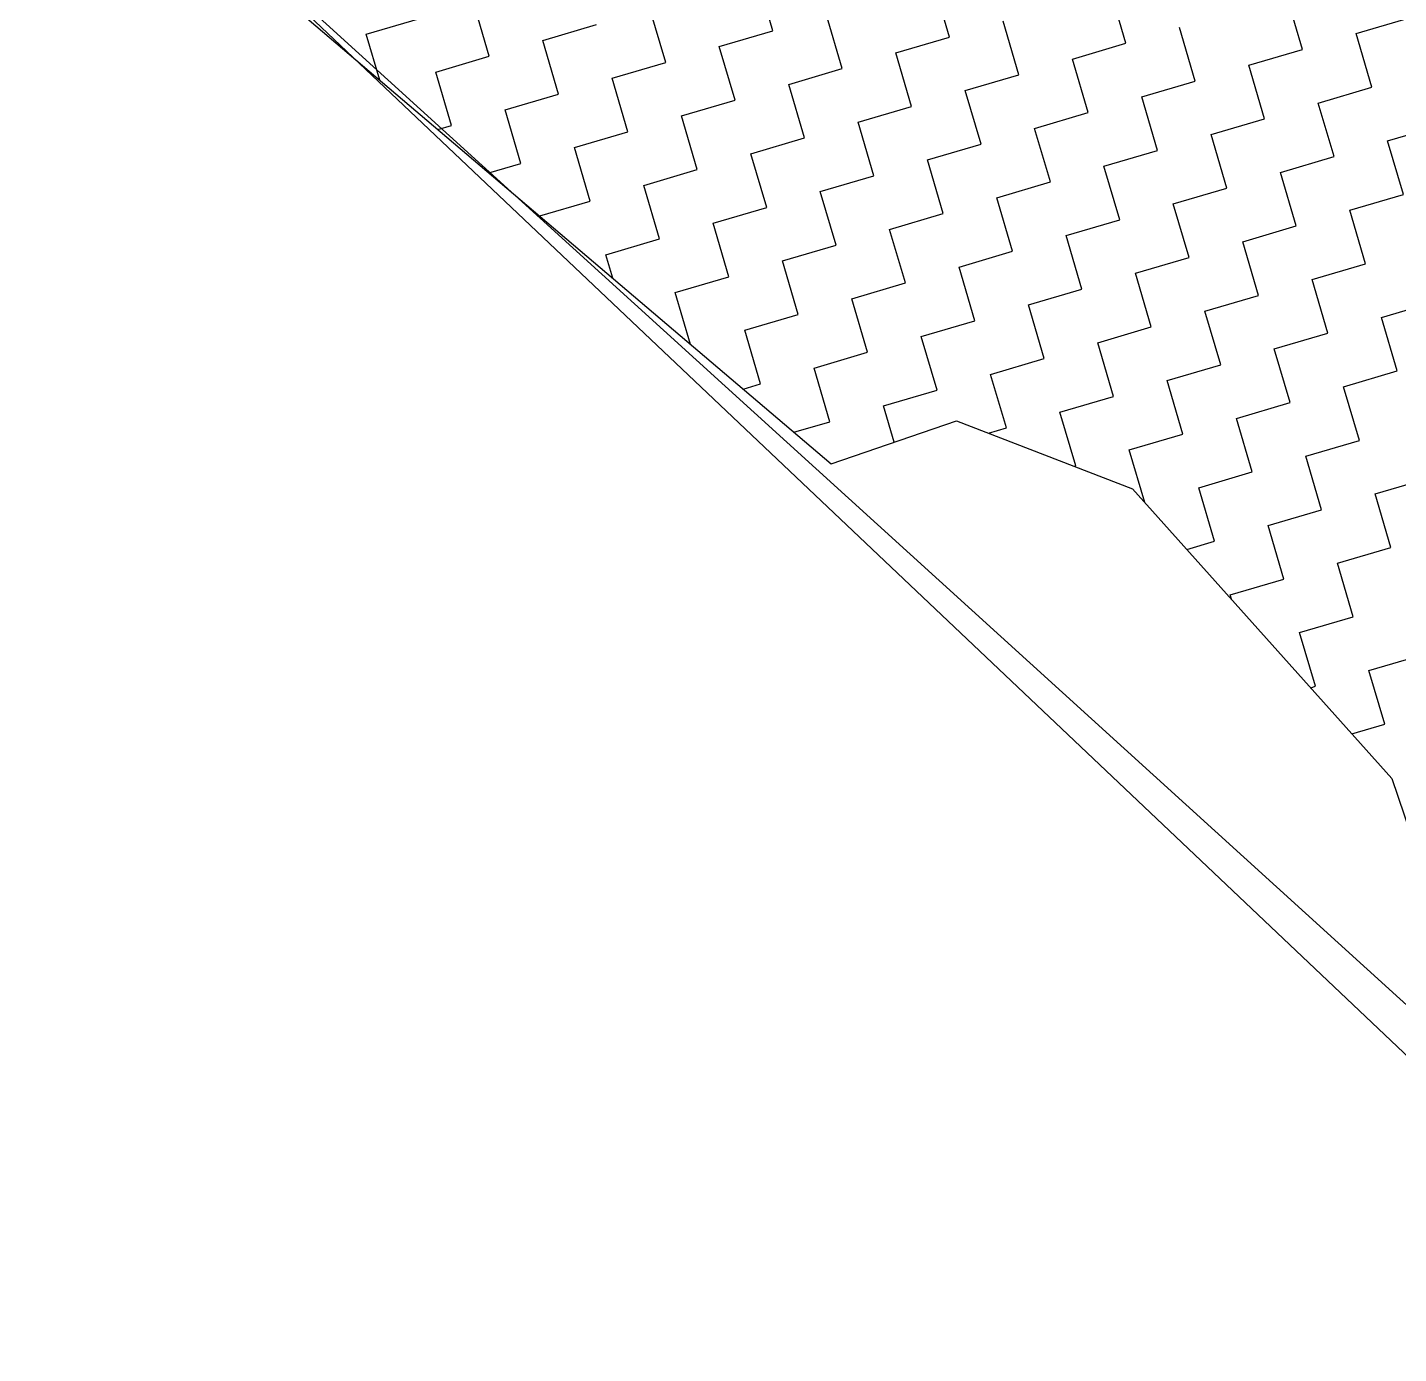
# Model space of a CAD drawing. Header units: metres. Extents: x 283645 to 285797, y 2017393 to 2020400.
# Drawn here: x 284477.9 to 284637.4, y 2017572.3 to 2017726.6 of the extents above; entities that cross this region are included whole.
import ezdxf

# ---------------------------------------------------------------- set-up
doc = ezdxf.new("R2010")
doc.units = ezdxf.units.M
for name, color, linetype in [('POLY_HATCH', 12, 'Continuous'), ('V_BOUND_LINE', 7, 'Continuous'), ('VILLAGE BOUNDRY', 1, 'Continuous')]:
    doc.layers.add(name, color=color, linetype=linetype)

msp = doc.modelspace()

# ---------------------------------------------------------------- linework, layer by layer
at = {"layer": 'POLY_HATCH'}
for p, q in [((284505.1, 2017732.14), (284571.38, 2017675.8)), ((284571.38, 2017675.8), (284585.98, 2017680.8)), ((284585.98, 2017680.8), (284606.47, 2017672.88)), ((284606.47, 2017672.88), (284636.65, 2017639.19)), ((284636.65, 2017639.19), (284647.97, 2017605.53))]:
    msp.add_line(p, q, dxfattribs=at)
at = {"layer": 'POLY_HATCH', "linetype": 'Continuous'}
for p, q in [((284564.62, 2017726.16), (284562.78, 2017732.4)), ((284585.15, 2017725.44), (284583.32, 2017731.67)), ((284605.69, 2017724.72), (284603.86, 2017730.95)), ((284531.61, 2017723.21), (284529.77, 2017729.45)), ((284626.23, 2017724), (284624.39, 2017730.23)), ((284517.3, 2017725.77), (284523.54, 2017727.61)), ((284552.15, 2017722.49), (284550.31, 2017728.72)), ((284572.69, 2017721.77), (284570.85, 2017728)), ((284632.47, 2017725.83), (284638.7, 2017727.67)), ((284518.88, 2017720.43), (284517.3, 2017725.77)), ((284537.84, 2017725.05), (284544.08, 2017726.89)), ((284558.38, 2017724.33), (284564.62, 2017726.16)), ((284593.23, 2017721.04), (284591.39, 2017727.28)), ((284613.76, 2017720.32), (284611.93, 2017726.56)), ((284634.3, 2017719.6), (284632.47, 2017725.83)), ((284539.68, 2017718.81), (284537.84, 2017725.05)), ((284560.22, 2017718.09), (284558.38, 2017724.33)), ((284578.92, 2017723.6), (284585.15, 2017725.44)), ((284599.46, 2017722.88), (284605.69, 2017724.72)), ((284525.38, 2017721.37), (284531.61, 2017723.21)), ((284580.76, 2017717.37), (284578.92, 2017723.6)), ((284601.3, 2017716.65), (284599.46, 2017722.88)), ((284620, 2017722.16), (284626.23, 2017724)), ((284527.21, 2017715.14), (284525.38, 2017721.37)), ((284545.91, 2017720.65), (284552.15, 2017722.49)), ((284566.45, 2017719.93), (284572.69, 2017721.77)), ((284586.99, 2017719.21), (284593.23, 2017721.04)), ((284621.83, 2017715.92), (284620, 2017722.16)), ((284547.75, 2017714.42), (284545.91, 2017720.65)), ((284568.29, 2017713.7), (284566.45, 2017719.93)), ((284607.53, 2017718.48), (284613.76, 2017720.32)), ((284628.07, 2017717.76), (284634.3, 2017719.6)), ((284533.45, 2017716.98), (284539.68, 2017718.81)), ((284553.99, 2017716.26), (284560.22, 2017718.09)), ((284588.83, 2017712.97), (284586.99, 2017719.21)), ((284609.37, 2017712.25), (284607.53, 2017718.48)), ((284629.91, 2017711.53), (284628.07, 2017717.76)), ((284535.28, 2017710.74), (284533.45, 2017716.98)), ((284555.82, 2017710.02), (284553.99, 2017716.26)), ((284574.52, 2017715.53), (284580.76, 2017717.37)), ((284595.06, 2017714.81), (284601.3, 2017716.65)), ((284525.64, 2017714.68), (284527.21, 2017715.14)), ((284576.36, 2017709.3), (284574.52, 2017715.53)), ((284596.9, 2017708.58), (284595.06, 2017714.81)), ((284615.6, 2017714.09), (284621.83, 2017715.92)), ((284636.14, 2017713.36), (284642.37, 2017715.2)), ((284541.52, 2017712.58), (284547.75, 2017714.42)), ((284562.06, 2017711.86), (284568.29, 2017713.7)), ((284582.59, 2017711.14), (284588.83, 2017712.97)), ((284617.44, 2017707.85), (284615.6, 2017714.09)), ((284637.98, 2017707.13), (284636.14, 2017713.36)), ((284543.35, 2017706.35), (284541.52, 2017712.58)), ((284563.89, 2017705.62), (284562.06, 2017711.86)), ((284603.13, 2017710.41), (284609.37, 2017712.25)), ((284623.67, 2017709.69), (284629.91, 2017711.53)), ((284531.56, 2017709.65), (284535.28, 2017710.74)), ((284549.59, 2017708.18), (284555.82, 2017710.02)), ((284584.43, 2017704.9), (284582.59, 2017711.14)), ((284604.97, 2017704.18), (284603.13, 2017710.41)), ((284551.43, 2017701.95), (284549.59, 2017708.18)), ((284570.13, 2017707.46), (284576.36, 2017709.3)), ((284590.67, 2017706.74), (284596.9, 2017708.58)), ((284625.51, 2017703.46), (284623.67, 2017709.69)), ((284571.96, 2017701.23), (284570.13, 2017707.46)), ((284592.5, 2017700.51), (284590.67, 2017706.74)), ((284611.2, 2017706.02), (284617.44, 2017707.85)), ((284631.74, 2017705.29), (284637.98, 2017707.13)), ((284537.48, 2017704.62), (284543.35, 2017706.35)), ((284557.66, 2017703.79), (284563.89, 2017705.62)), ((284613.04, 2017699.78), (284611.2, 2017706.02)), ((284633.58, 2017699.06), (284631.74, 2017705.29)), ((284559.5, 2017697.55), (284557.66, 2017703.79)), ((284578.2, 2017703.06), (284584.43, 2017704.9)), ((284598.74, 2017702.34), (284604.97, 2017704.18)), ((284619.28, 2017701.62), (284625.51, 2017703.46)), ((284545.19, 2017700.11), (284551.43, 2017701.95)), ((284580.03, 2017696.83), (284578.2, 2017703.06)), ((284600.57, 2017696.11), (284598.74, 2017702.34)), ((284565.73, 2017699.39), (284571.96, 2017701.23)), ((284586.27, 2017698.67), (284592.5, 2017700.51)), ((284621.11, 2017695.39), (284619.28, 2017701.62)), ((284546, 2017697.38), (284545.19, 2017700.11)), ((284567.57, 2017693.16), (284565.73, 2017699.39)), ((284588.11, 2017692.43), (284586.27, 2017698.67)), ((284606.81, 2017697.95), (284613.04, 2017699.78)), ((284627.35, 2017697.22), (284633.58, 2017699.06)), ((284553.26, 2017695.72), (284559.5, 2017697.55)), ((284608.64, 2017691.71), (284606.81, 2017697.95)), ((284629.18, 2017690.99), (284627.35, 2017697.22)), ((284555.04, 2017689.69), (284553.26, 2017695.72)), ((284573.8, 2017694.99), (284580.03, 2017696.83)), ((284594.34, 2017694.27), (284600.57, 2017696.11)), ((284614.88, 2017693.55), (284621.11, 2017695.39)), ((284575.64, 2017688.76), (284573.8, 2017694.99)), ((284596.18, 2017688.04), (284594.34, 2017694.27)), ((284635.42, 2017692.83), (284641.65, 2017694.66)), ((284561.33, 2017691.32), (284567.57, 2017693.16)), ((284581.87, 2017690.6), (284588.11, 2017692.43)), ((284616.72, 2017687.32), (284614.88, 2017693.55)), ((284637.25, 2017686.59), (284635.42, 2017692.83)), ((284563.17, 2017685.09), (284561.33, 2017691.32)), ((284602.41, 2017689.87), (284608.64, 2017691.71)), ((284622.95, 2017689.15), (284629.18, 2017690.99)), ((284583.71, 2017684.36), (284581.87, 2017690.6)), ((284604.25, 2017683.64), (284602.41, 2017689.87)), ((284624.79, 2017682.92), (284622.95, 2017689.15)), ((284569.4, 2017686.92), (284575.64, 2017688.76)), ((284589.94, 2017686.2), (284596.18, 2017688.04)), ((284571.24, 2017680.69), (284569.4, 2017686.92)), ((284591.78, 2017679.97), (284589.94, 2017686.2)), ((284610.48, 2017685.48), (284616.72, 2017687.32)), ((284631.02, 2017684.76), (284637.25, 2017686.59)), ((284561.16, 2017684.49), (284563.17, 2017685.09)), ((284577.48, 2017682.53), (284583.71, 2017684.36)), ((284612.32, 2017679.24), (284610.48, 2017685.48)), ((284632.86, 2017678.52), (284631.02, 2017684.76)), ((284598.01, 2017681.8), (284604.25, 2017683.64)), ((284618.55, 2017681.08), (284624.79, 2017682.92)), ((284578.72, 2017678.31), (284577.48, 2017682.53)), ((284599.85, 2017675.57), (284598.01, 2017681.8)), ((284620.39, 2017674.85), (284618.55, 2017681.08)), ((284567.07, 2017679.46), (284571.24, 2017680.69)), ((284589.71, 2017679.36), (284591.78, 2017679.97)), ((284606.08, 2017677.41), (284612.32, 2017679.24)), ((284626.62, 2017676.68), (284632.86, 2017678.52)), ((284607.89, 2017671.29), (284606.08, 2017677.41)), ((284628.46, 2017670.45), (284626.62, 2017676.68)), ((284599.65, 2017675.51), (284599.85, 2017675.57)), ((284614.16, 2017673.01), (284620.39, 2017674.85)), ((284634.69, 2017672.29), (284640.93, 2017674.12)), ((284615.99, 2017666.78), (284614.16, 2017673.01)), ((284636.53, 2017666.05), (284634.69, 2017672.29)), ((284622.23, 2017668.61), (284628.46, 2017670.45)), ((284624.06, 2017662.38), (284622.23, 2017668.61)), ((284612.78, 2017665.83), (284615.99, 2017666.78)), ((284630.3, 2017664.22), (284636.53, 2017666.05)), ((284632.13, 2017657.98), (284630.3, 2017664.22)), ((284617.83, 2017660.54), (284624.06, 2017662.38)), ((284617.98, 2017660.03), (284617.83, 2017660.54)), ((284625.9, 2017656.15), (284632.13, 2017657.98)), ((284627.74, 2017649.91), (284625.9, 2017656.15)), ((284633.97, 2017651.75), (284640.21, 2017653.59)), ((284635.81, 2017645.52), (284633.97, 2017651.75)), ((284627.19, 2017649.75), (284627.74, 2017649.91)), ((284631.99, 2017644.39), (284635.81, 2017645.52))]:
    msp.add_line(p, q, dxfattribs=at)
at = {"layer": 'V_BOUND_LINE'}
msp.add_line((284477.87, 2017758.58), (284654.95, 2017597.73), dxfattribs=at)
at = {"layer": 'VILLAGE BOUNDRY'}
msp.add_line((284503.26, 2017734.93), (284674.95, 2017572.29), dxfattribs=at)

doc.saveas('drawing.dxf')
